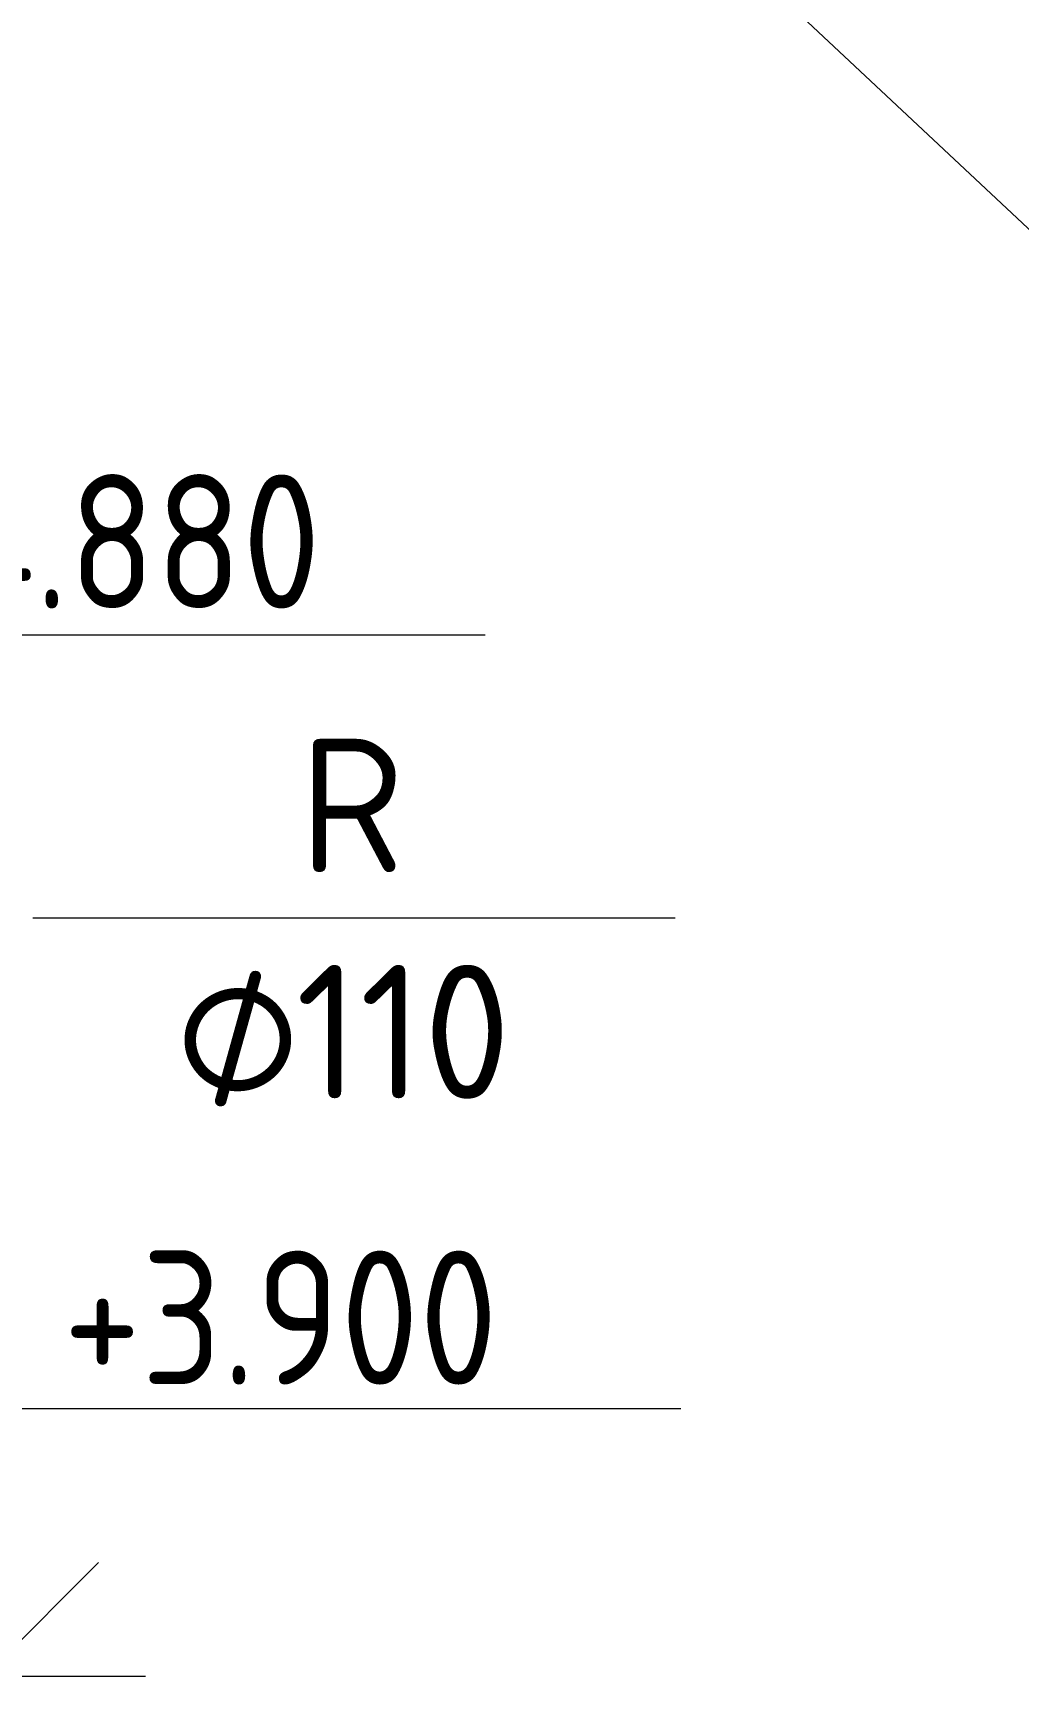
# Model space of a CAD drawing. Header units: millimetres. Extents: x 56023 to 81647, y 35036 to 59756.
# Drawn here: x 58304 to 59224, y 49170 to 50705 of the extents above; entities that cross this region are included whole.
import ezdxf

# ---------------------------------------------------------------- set-up
doc = ezdxf.new("R2010")
doc.units = ezdxf.units.MM
for name, color, linetype, lineweight in [('Высотные отметки', 7, 'Continuous', 9), ('Марки соединительных деталей трубопроводов', 7, 'Continuous', 20), ('Типовые аннотации', 7, 'Continuous', 20), ('Трубы', 7, 'Continuous', 20)]:
    doc.layers.add(name, color=color, linetype=linetype, lineweight=lineweight)
doc.styles.add('GOST Common', font='GOST Common.ttf', dxfattribs={"width": 0.9, "height": 125})
doc.styles.add('GOST Common_3', font='GOST Common.ttf', dxfattribs={"height": 125})
doc.styles.add('GOST Common_4', font='GOST Common.ttf', dxfattribs={"height": 125})

# ---------------------------------------------------------------- blocks, each defined once
blk = doc.blocks.new('VK__AP__M_Соединительные детали трубопроводов_R21 - SEV_M_Соединительные детали трубопроводов-2320817-О_Схема систем К1_К2_ АБК')
at = {"layer": 'Марки соединительных деталей трубопроводов'}
blk.add_line((58303.9, 49878.4), (58903.9, 49878.4), dxfattribs=at)
blk = doc.blocks.new('Высотные отметки - Стрелка вверх-261779-О_Схема систем К1_К2_ АБК')
at = {"layer": 'Типовые аннотации'}
for p, q in [((67651.5, 46110.5), (68301.5, 46110.5)), ((67651.5, 45860.5), (67651.5, 46110.5)), ((67651.5, 45860.5), (67545.5, 45966.5)), ((67651.5, 45860.5), (67757.6, 45966.5)), ((67501.5, 45860.5), (67801.5, 45860.5))]:
    blk.add_line(p, q, dxfattribs=at)

msp = doc.modelspace()

# ---------------------------------------------------------------- linework, layer by layer
at = {"layer": 'Трубы', "color": 24, "true_color": 0xa52900}
msp.add_line((58008.7, 51669.6), (60365.3, 49462.2), dxfattribs=at)

# ---------------------------------------------------------------- block references
at = {"layer": 'Высотные отметки', "lineweight": 20}
for p in [(-9575, 4032), (-9392.2, 3309.7)]:
    msp.add_blockref('Высотные отметки - Стрелка вверх-261779-О_Схема систем К1_К2_ АБК', p, dxfattribs=at)
at = {"layer": 'Марки соединительных деталей трубопроводов'}
msp.add_blockref('VK__AP__M_Соединительные детали трубопроводов_R21 - SEV_M_Соединительные детали трубопроводов-2320817-О_Схема систем К1_К2_ АБК', (0, 0), dxfattribs=at)

# ---------------------------------------------------------------- texts
at = {"layer": 'Высотные отметки', "lineweight": 20, "char_height": 125, "attachment_point": 1, "line_spacing_factor": 1.022761, "style": 'GOST Common'}
for s, insert, width in [('+4.880', (58152.1, 50292.3), 521.954), ('+3.900', (58332.1, 49567.5), 508.377)]:
    msp.add_mtext(s, dxfattribs=dict(at, insert=insert, width=width))
at = {"layer": 'Марки соединительных деталей трубопроводов', "lineweight": 9, "char_height": 125, "attachment_point": 1}
for s, insert, width, style in [('\\fGOST Common|b0|i0|c204|p34|;R', (58552.8, 50046), 120.253, 'GOST Common_3'), ('\\fGOST Common|b0|i0|c254|p34|;⌀', (58437.1, 49834.4), 136.287, 'GOST Common_4'), ('110', (58549.5, 49834.4), 260.548, 'GOST Common_3')]:
    msp.add_mtext(s, dxfattribs=dict(at, insert=insert, width=width, style=style))

doc.saveas('drawing.dxf')
